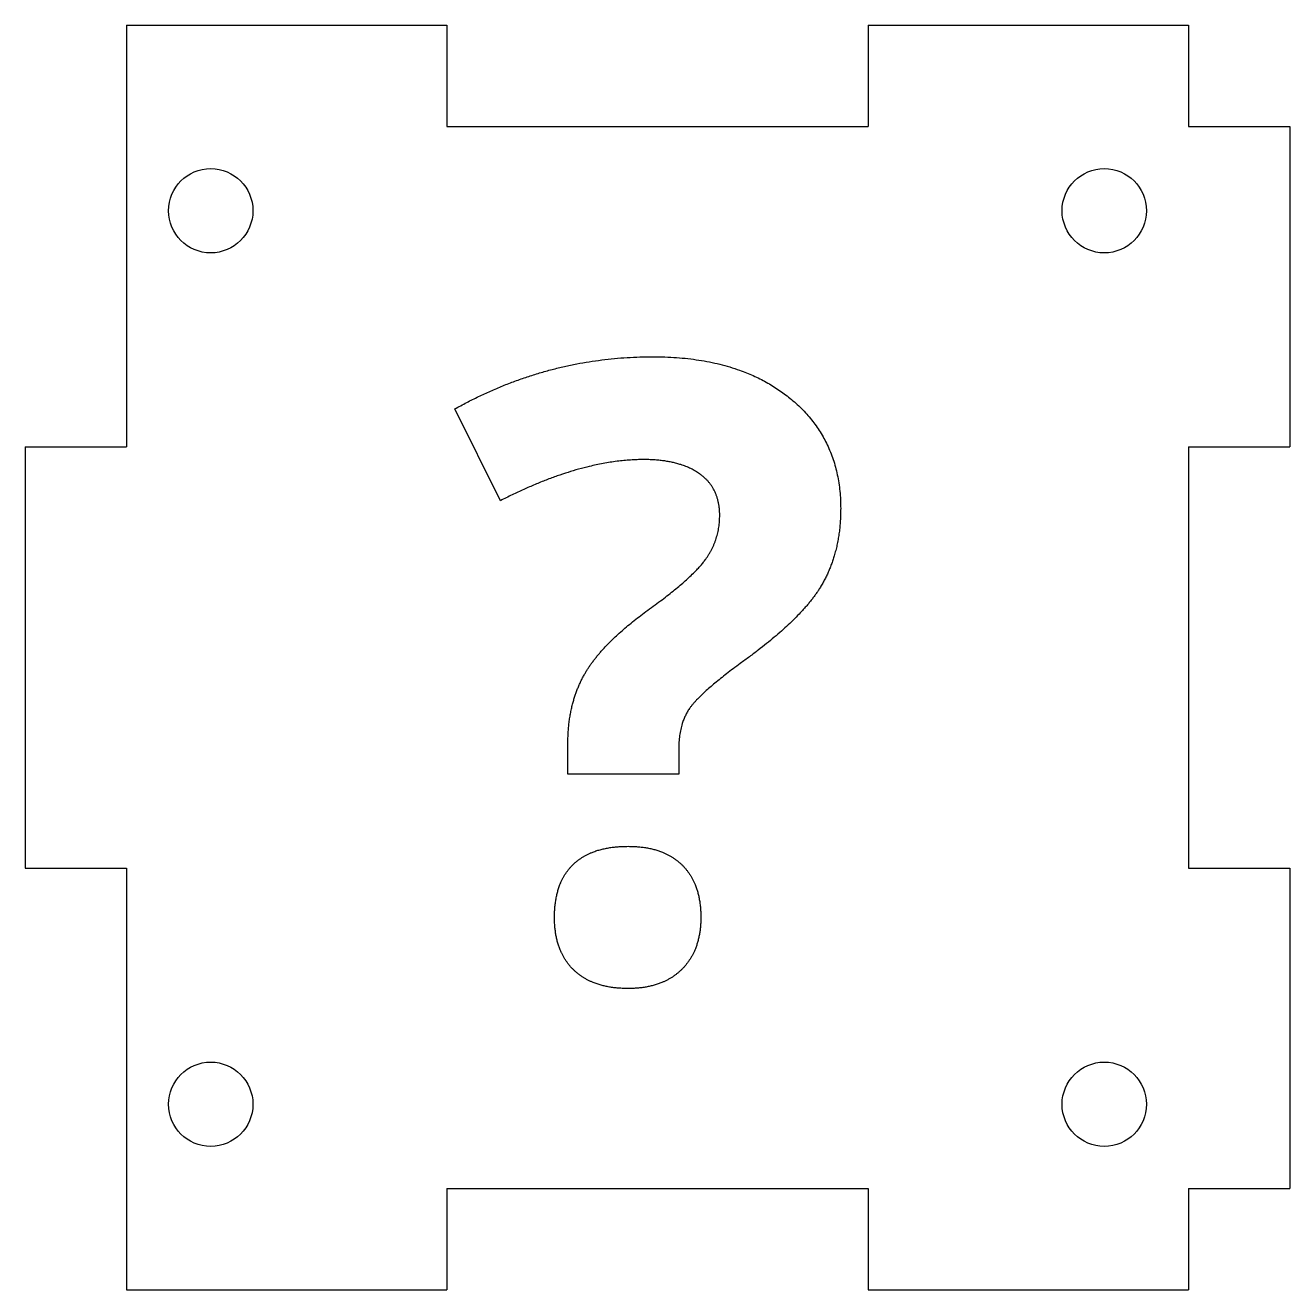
# Model space of a CAD drawing. Extents: x 0 to 1.5, y -1.5 to 0.
import ezdxf

# ---------------------------------------------------------------- set-up
doc = ezdxf.new("R2010")
doc.units = 0
doc.header["$MEASUREMENT"] = 0
doc.layers.add('VISIBLE', color=7, linetype='CONTINUOUS')

msp = doc.modelspace()

# ---------------------------------------------------------------- linework, layer by layer
at = {"layer": 'VISIBLE'}
for p, q in [((0.12, 0), (0.5, 0)), ((0.12, 0), (0.12, -0.5)), ((0.5, 0), (0.5, -0.12)), ((1, 0), (1.38, 0)), ((1, 0), (1, -0.12)), ((1.38, 0), (1.38, -0.12)), ((0.5, -0.12), (1, -0.12)), ((1.38, -0.12), (1.5, -0.12)), ((1.5, -0.12), (1.5, -0.5)), ((0.5636, -0.564), (0.5096, -0.4551)), ((0, -0.5), (0.12, -0.5)), ((0, -0.5), (0, -1)), ((1.38, -0.5), (1.38, -1)), ((1.38, -0.5), (1.5, -0.5)), ((0.6437, -0.8885), (0.6437, -0.8518)), ((0.7752, -0.8588), (0.7752, -0.8885)), ((0.7752, -0.8885), (0.6437, -0.8885)), ((0, -1), (0.12, -1)), ((0.12, -1), (0.12, -1.5)), ((1.38, -1), (1.5, -1)), ((1.5, -1), (1.5, -1.38)), ((0.5, -1.38), (0.5, -1.5)), ((0.5, -1.38), (1, -1.38)), ((1, -1.38), (1, -1.5)), ((1.38, -1.38), (1.38, -1.5)), ((1.38, -1.38), (1.5, -1.38)), ((0.12, -1.5), (0.5, -1.5)), ((1, -1.5), (1.38, -1.5))]:
    msp.add_line(p, q, dxfattribs=at)
for centre in [(0.22, -0.22), (1.28, -0.22), (0.22, -1.28), (1.28, -1.28)]:
    msp.add_circle(centre, 0.05, dxfattribs=at)
for points in [[(0.5096, -0.4551), (0.6203, -0.3932), (0.7444, -0.3932)], [(0.7444, -0.3932), (0.8467, -0.3932), (0.907, -0.4423)], [(0.907, -0.4423), (0.9673, -0.4913), (0.9673, -0.5733)], [(0.7334, -0.5152), (0.6589, -0.5152), (0.5636, -0.564)], [(0.8, -0.5321), (0.7762, -0.5152), (0.7334, -0.5152)], [(0.8238, -0.5813), (0.8238, -0.549), (0.8, -0.5321)], [(0.8072, -0.6334), (0.8238, -0.61), (0.8238, -0.5813)], [(0.9673, -0.5733), (0.9673, -0.628), (0.9425, -0.6677)], [(0.7384, -0.6939), (0.7906, -0.6567), (0.8072, -0.6334)], [(0.9425, -0.6677), (0.9177, -0.7074), (0.8482, -0.757)], [(0.664, -0.7689), (0.6843, -0.7336), (0.7384, -0.6939)], [(0.8482, -0.757), (0.8005, -0.7923), (0.7879, -0.8106)], [(0.6437, -0.8518), (0.6437, -0.8042), (0.664, -0.7689)], [(0.7879, -0.8106), (0.7752, -0.829), (0.7752, -0.8588)], [(0.6501, -0.9954), (0.6724, -0.974), (0.7152, -0.974)], [(0.7152, -0.974), (0.7563, -0.974), (0.7789, -0.9959)], [(0.6278, -1.0584), (0.6278, -1.0168), (0.6501, -0.9954)], [(0.7789, -0.9959), (0.8014, -1.0177), (0.8014, -1.0584)], [(0.6506, -1.1207), (0.6278, -1.0986), (0.6278, -1.0584)], [(0.8014, -1.0584), (0.8014, -1.0976), (0.7786, -1.1202)], [(0.7152, -1.1427), (0.6734, -1.1427), (0.6506, -1.1207)], [(0.7786, -1.1202), (0.7558, -1.1427), (0.7152, -1.1427)]]:
    msp.add_open_spline(points, degree=2, dxfattribs=at)

doc.saveas('drawing.dxf')
